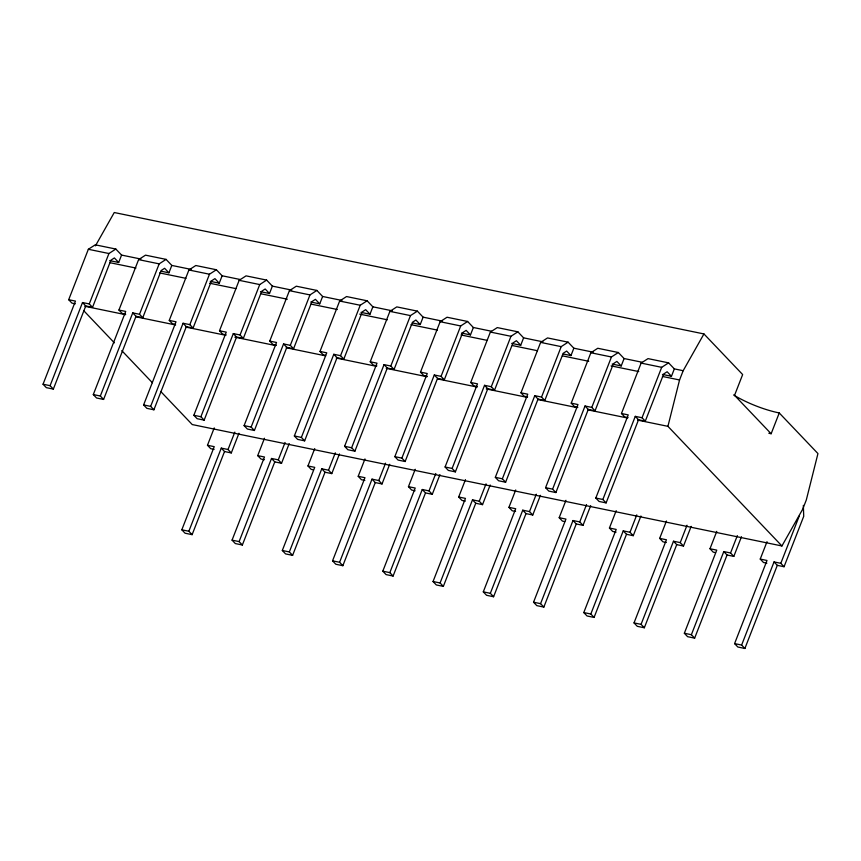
<?xml version="1.0" encoding="UTF-8"?>
<svg xmlns="http://www.w3.org/2000/svg" width="861" height="861" viewBox="0 0 861 861"><rect width="100%" height="100%" fill="white"/><g stroke="black" fill="none" stroke-linecap="round" stroke-linejoin="round"><path stroke-width="1.29" d="M779.248 412.957L817.95 453.575L806.316 499.94L802.7 509.206L781.928 545.971L667.921 426.335L679.555 379.97L683.171 370.704L703.943 333.939L742.656 374.557L734.551 395.339L771.144 433.74L779.248 412.957A46.505 13.13 21.3 0 1 733.572 394.951M75.337 303.815L71.947 303.115L68.697 299.703L88.349 249.281L95.248 244.815L115.826 249.044L121.573 255.071L140.924 259.064M53.35 389.086L50.089 385.674L82.505 302.545L85.756 305.956L53.35 389.086L46.311 387.644L43.05 384.221L75.456 301.092L68.697 299.703M121.573 255.071L118.689 262.476L114.373 257.945L110.918 260.183L92.525 307.355L89.264 303.933L108.927 253.521L115.826 249.044M125.577 314.157L122.197 313.469L118.936 310.046L138.599 259.624L145.498 255.157L166.076 259.387L171.813 265.425L191.207 269.418M103.589 399.439L100.339 396.017L132.745 312.887L136.006 316.31L103.589 399.439L96.55 397.986L93.3 394.564L125.706 311.434L118.936 310.046M171.813 265.425L168.928 272.819L164.612 268.288L161.168 270.526L142.775 317.698L139.514 314.287L159.167 263.864L166.076 259.387M174.761 324.285L172.512 323.822L169.251 320.41L188.914 269.988L195.813 265.511L216.38 269.751L222.127 275.778L240.187 279.502M153.904 409.793L150.653 406.381L183.059 323.252L186.32 326.663L153.904 409.793L146.865 408.34L143.604 404.928L176.021 321.799L169.251 320.41M222.127 275.778L219.243 283.183L214.927 278.641L211.472 280.88L193.079 328.063L189.829 324.64L209.481 274.218L216.38 269.751M226.142 334.864L222.751 334.165L219.501 330.753L239.154 280.331L246.052 275.864L266.63 280.094L272.377 286.121L291.728 290.114M204.154 420.136L200.893 416.724L233.309 333.594L236.56 337.006L204.154 420.136L197.115 418.694L193.854 415.271L226.26 332.142L219.501 330.753M272.377 286.121L269.493 293.526L265.166 288.995L261.722 291.233L243.329 338.405L240.068 334.983L259.731 284.571L266.63 280.094M214.109 449.388L210.719 448.689L207.469 445.277L214.238 427.895M192.121 534.659L188.86 531.248L221.277 448.118L224.527 451.53L192.121 534.659L185.072 533.217L181.822 529.795L214.228 446.665L207.469 445.277M276.381 345.207L273.002 344.508L269.741 341.096L289.404 290.674L296.302 286.207L316.87 290.437L322.617 296.475L341.968 300.457M238.971 433.255L231.297 452.929L228.036 449.507L234.816 432.125M254.393 430.489L251.143 427.067L283.549 343.937L286.81 347.36L254.393 430.489L247.355 429.036L244.104 425.614L276.51 342.484L269.741 341.096M322.617 296.475L319.732 303.868L315.417 299.337L311.962 301.576L293.569 348.748L290.318 345.336L309.971 294.914L316.87 290.437M264.349 459.731L260.969 459.031L257.708 455.62L264.488 438.238M242.361 545.002L239.11 541.591L271.516 458.461L274.777 461.883L242.361 545.002L235.322 543.56L232.061 540.138L264.478 457.008L257.708 455.62M325.501 355.324L323.252 354.861L319.991 351.439L339.643 301.027L346.542 296.55L367.12 300.79L372.867 306.817L392.218 310.799M289.21 443.598L281.536 463.272L278.286 459.849L285.056 442.479M304.643 440.832L301.382 437.41L333.799 354.28L337.049 357.702L304.643 440.832L297.605 439.379L294.344 435.967L326.76 352.838L319.991 351.439M372.867 306.817L369.982 314.211L365.667 309.68L362.212 311.919L343.819 359.091L340.558 355.679L360.221 305.257L367.12 300.79M313.469 469.848L311.208 469.385L307.958 465.962L314.728 448.581M292.611 555.356L289.35 551.933L321.766 468.804L325.017 472.226L292.611 555.356L285.572 553.903L282.311 550.48L314.717 467.351L307.958 465.962M376.87 365.903L373.491 365.204L370.23 361.781L389.893 311.37L396.792 306.893L417.37 311.133L423.106 317.16L442.457 321.142M339.46 453.941L331.786 473.615L328.525 470.203L335.306 452.821M354.893 451.175L351.632 447.752L384.038 364.633L387.299 368.045L354.893 451.175L347.844 449.722L344.594 446.31L377 363.181L370.23 361.781M423.106 317.16L420.222 324.554L415.906 320.023L412.462 322.262L394.069 369.444L390.808 366.022L410.46 315.6L417.37 311.133M364.838 480.427L361.459 479.728L358.198 476.305L364.978 458.924M342.85 565.699L339.6 562.276L372.006 479.146L375.267 482.569L342.85 565.699L335.812 564.246L332.55 560.834L364.967 477.704L358.198 476.305M427.121 376.246L423.741 375.547L420.48 372.135L440.132 321.713L447.042 317.235L467.609 321.476L473.356 327.503L491.416 331.227M389.699 464.283L382.026 483.957L378.775 480.546L385.556 463.164M405.133 461.518L401.883 458.106L434.288 374.976L437.549 378.388L405.133 461.518L398.094 460.075L394.833 456.653L427.25 373.523L420.48 372.135M473.356 327.503L470.472 334.907L466.156 330.376L462.701 332.604L444.308 379.787L441.058 376.365L460.71 325.953L467.609 321.476M415.088 490.77L411.698 490.07L408.448 486.659L415.228 469.277M393.1 576.041L389.839 572.63L422.256 489.5L425.506 492.912L393.1 576.041L386.062 574.588L382.801 571.177L415.217 488.047L408.448 486.659M477.371 386.589L473.98 385.889L470.73 382.478L490.383 332.055L497.281 327.589L517.859 331.819L523.606 337.846L542.957 341.839M439.949 474.637L432.276 494.311L429.015 490.888L435.795 473.507M455.383 471.86L452.122 468.449L484.539 385.319L487.789 388.741L455.383 471.86L448.333 470.418L445.083 466.996L477.489 383.866L470.73 382.478M523.606 337.846L520.722 345.25L516.396 340.719L512.952 342.958L494.558 390.13L491.297 386.707L510.96 336.296L517.859 331.819M465.327 501.113L461.948 500.413L458.687 497.001L465.467 479.62M443.35 586.384L440.089 582.972L472.495 499.843L475.756 503.255L443.35 586.384L436.301 584.942L433.051 581.519L465.457 498.39L458.687 497.001M527.61 396.932L524.231 396.243L520.97 392.82L540.633 342.398L547.531 337.932L568.099 342.161L573.846 348.199L593.197 352.181M490.189 484.98L482.526 504.654L479.265 501.231L486.045 483.85M505.622 482.214L502.372 478.791L534.778 395.662L538.039 399.084L505.622 482.214L498.584 480.761L495.323 477.338L527.739 394.209L520.97 392.82M573.846 348.199L570.961 355.593L566.646 351.062L563.191 353.301L544.798 400.473L541.547 397.061L561.2 346.639L568.099 342.161M515.578 511.456L512.198 510.767L508.937 507.344L515.717 489.963M493.59 596.738L490.339 593.315L522.745 510.186L526.006 513.608L493.59 596.738L486.551 595.285L483.29 591.862L515.707 508.733L508.937 507.344M577.86 407.285L574.47 406.586L571.22 403.163L590.872 352.752L597.771 348.274L618.349 352.515L624.096 358.542L642.155 362.255M540.439 495.323L532.765 514.996L529.515 511.585L536.285 494.203M555.872 492.557L552.611 489.134L585.028 406.005L588.278 409.427L555.872 492.557L548.823 491.104L545.573 487.692L577.979 404.562L571.22 403.163M624.096 358.542L621.212 365.936L616.885 361.405L613.441 363.643L595.048 410.815L591.787 407.404L611.45 356.981L618.349 352.515M564.698 521.572L562.437 521.109L559.187 517.687L565.957 500.306M543.84 607.08L540.579 603.658L572.995 520.528L576.246 523.951L543.84 607.08L536.79 605.627L533.54 602.216L565.946 519.086L559.187 517.687M628.1 417.628L624.72 416.928L621.459 413.506L641.122 363.094L648.021 358.617L668.588 362.858L674.335 368.885L683.171 370.704M590.678 505.665L583.015 525.339L579.754 521.927L586.535 504.546M606.112 502.899L602.861 499.488L635.267 416.358L638.528 419.77L606.112 502.899L599.073 501.446L595.812 498.035L628.229 414.905L621.459 413.506M674.335 368.885L671.451 376.289L667.135 371.748L663.68 373.986L645.287 421.169L642.037 417.746L661.689 367.324L668.588 362.858M616.067 532.152L612.688 531.452L609.427 528.03L616.207 510.648M594.079 617.423L590.829 614.001L623.235 530.882L626.496 534.294L594.079 617.423L587.041 615.97L583.78 612.558L616.196 529.429L609.427 528.03M640.928 516.008L633.255 535.693L630.004 532.27L636.774 514.889M666.317 542.495L662.927 541.795L659.677 538.383L666.446 521.002M644.329 627.766L641.068 624.354L673.485 541.225L676.735 544.636L644.329 627.766L637.28 626.324L634.03 622.901L666.436 539.772L659.677 538.383M691.179 526.362L683.505 546.035L680.244 542.613L687.024 525.232M715.502 552.622L713.242 552.159L709.991 548.737L716.761 531.355M694.644 638.13L691.383 634.708L723.789 551.578L727.05 555.001L694.644 638.13L687.595 636.677L684.344 633.255L716.75 550.136L709.991 548.737M741.482 536.715L733.82 556.389L730.558 552.977L737.339 535.596M766.871 563.202L763.492 562.502L760.231 559.08L767.011 541.698M744.883 648.473L741.633 645.05L774.039 561.921L777.3 565.343L744.883 648.473L737.845 647.02L734.584 643.608L767 560.479L760.231 559.08M803.345 505.385L803.722 516.32L784.059 566.732L780.809 563.32L799.202 516.148M95.431 245.848L114.255 212.527L703.943 333.939M88.349 249.281L108.927 253.521M138.599 259.624L159.167 263.864M188.914 269.988L209.481 274.218M239.154 280.331L259.731 284.571M289.404 290.674L309.971 294.914M339.643 301.027L360.221 305.257M389.893 311.37L410.46 315.6M440.132 321.713L460.71 325.953M490.383 332.055L510.96 336.296M540.633 342.398L561.2 346.639M590.872 352.752L611.45 356.981M641.122 363.094L661.689 367.324M109.681 260.625L118.689 262.476M161.211 271.226L168.928 272.819M210.245 281.321L219.243 283.183M260.485 291.675L269.493 293.526M310.735 302.017L319.732 303.868M360.985 312.36L369.982 314.211M412.516 322.972L420.222 324.554M461.474 333.046L470.472 334.907M511.714 343.399L520.722 345.25M563.245 354L570.961 355.593M612.203 364.085L621.212 365.936M662.453 374.427L671.451 376.289M109.616 262.627L135.941 268.051M159.629 272.926L185.954 278.34M209.643 283.226L235.968 288.639M260.98 293.795L287.305 299.208M311.004 304.094L337.329 309.508M359.704 314.114L387.342 319.808M411.031 324.683L437.366 330.107M461.055 334.983L487.38 340.407M512.392 345.552L537.393 350.707M562.405 355.851L588.73 361.276M611.106 365.882L638.754 371.575M662.443 376.451L679.555 379.97M82.505 302.545L89.264 303.933M132.745 312.887L139.514 314.287M183.059 323.252L189.829 324.64M233.309 333.594L240.068 334.983M283.549 343.937L290.318 345.336M333.799 354.28L340.558 355.679M384.038 364.633L390.808 366.022M434.288 374.976L441.058 376.365M484.539 385.319L491.297 386.707M534.778 395.662L541.547 397.061M585.028 406.005L591.787 407.404M635.267 416.358L642.037 417.746M85.756 305.956L92.525 307.355M136.006 316.31L142.775 317.698M186.32 326.663L193.079 328.063M236.56 337.006L243.329 338.405M286.81 347.36L293.569 348.748M337.049 357.702L343.819 359.091M387.299 368.045L394.069 369.444M437.549 378.388L444.308 379.787M487.789 388.741L494.558 390.13M538.039 399.084L544.798 400.473M588.278 409.427L595.048 410.815M638.528 419.77L645.287 421.169M84.819 306.279L125.62 314.685M136.156 316.848L175.644 324.984M186.17 327.148L225.657 335.273M234.87 337.178L275.671 345.573M286.207 347.747L325.695 355.873M336.22 358.047L375.708 366.173M386.245 368.336L427.045 376.741M437.571 378.915L477.069 387.041M486.282 388.935L527.083 397.341M537.608 399.504L577.096 407.64M587.632 409.804L627.12 417.94M637.646 420.103L667.921 426.335M43.05 384.221L50.089 385.674M93.3 394.564L100.339 396.017M143.604 404.928L150.653 406.381M193.854 415.271L200.893 416.724M244.104 425.614L251.143 427.067M294.344 435.967L301.382 437.41M344.594 446.31L351.632 447.752M394.833 456.653L401.883 458.106M445.083 466.996L452.122 468.449M495.323 477.338L502.372 478.791M545.573 487.692L552.611 489.134M595.812 498.035L602.861 499.488M781.928 545.971L192.24 424.559L160.727 391.497M221.277 448.118L228.036 449.507M271.516 458.461L278.286 459.849M321.766 468.804L328.525 470.203M372.006 479.146L378.775 480.546M422.256 489.5L429.015 490.888M472.495 499.843L479.265 501.231M522.745 510.186L529.515 511.585M572.995 520.528L579.754 521.927M623.235 530.882L630.004 532.27M673.485 541.225L680.244 542.613M723.789 551.578L730.558 552.977M774.039 561.921L780.809 563.32M224.527 451.53L231.297 452.929M274.777 461.883L281.536 463.272M325.017 472.226L331.786 473.615M375.267 482.569L382.026 483.957M425.506 492.912L432.276 494.311M475.756 503.255L482.526 504.654M526.006 513.608L532.765 514.996M576.246 523.951L583.015 525.339M626.496 534.294L633.255 535.693M676.735 544.636L683.505 546.035M727.05 555.001L733.82 556.389M777.3 565.343L784.059 566.732M181.822 529.795L188.86 531.248M232.061 540.138L239.11 541.591M282.311 550.48L289.35 551.933M332.55 560.834L339.6 562.276M382.801 571.177L389.839 572.63M433.051 581.519L440.089 582.972M483.29 591.862L490.339 593.315M533.54 602.216L540.579 603.658M583.78 612.558L590.829 614.001M634.03 622.901L641.068 624.354M684.344 633.255L691.383 634.708M734.584 643.608L741.633 645.05M83.797 310.756L114.384 342.861M121.799 350.642L152.386 382.736M771.144 433.74A46.505 13.13 21.3 0 1 768.819 433.234"/></g></svg>
